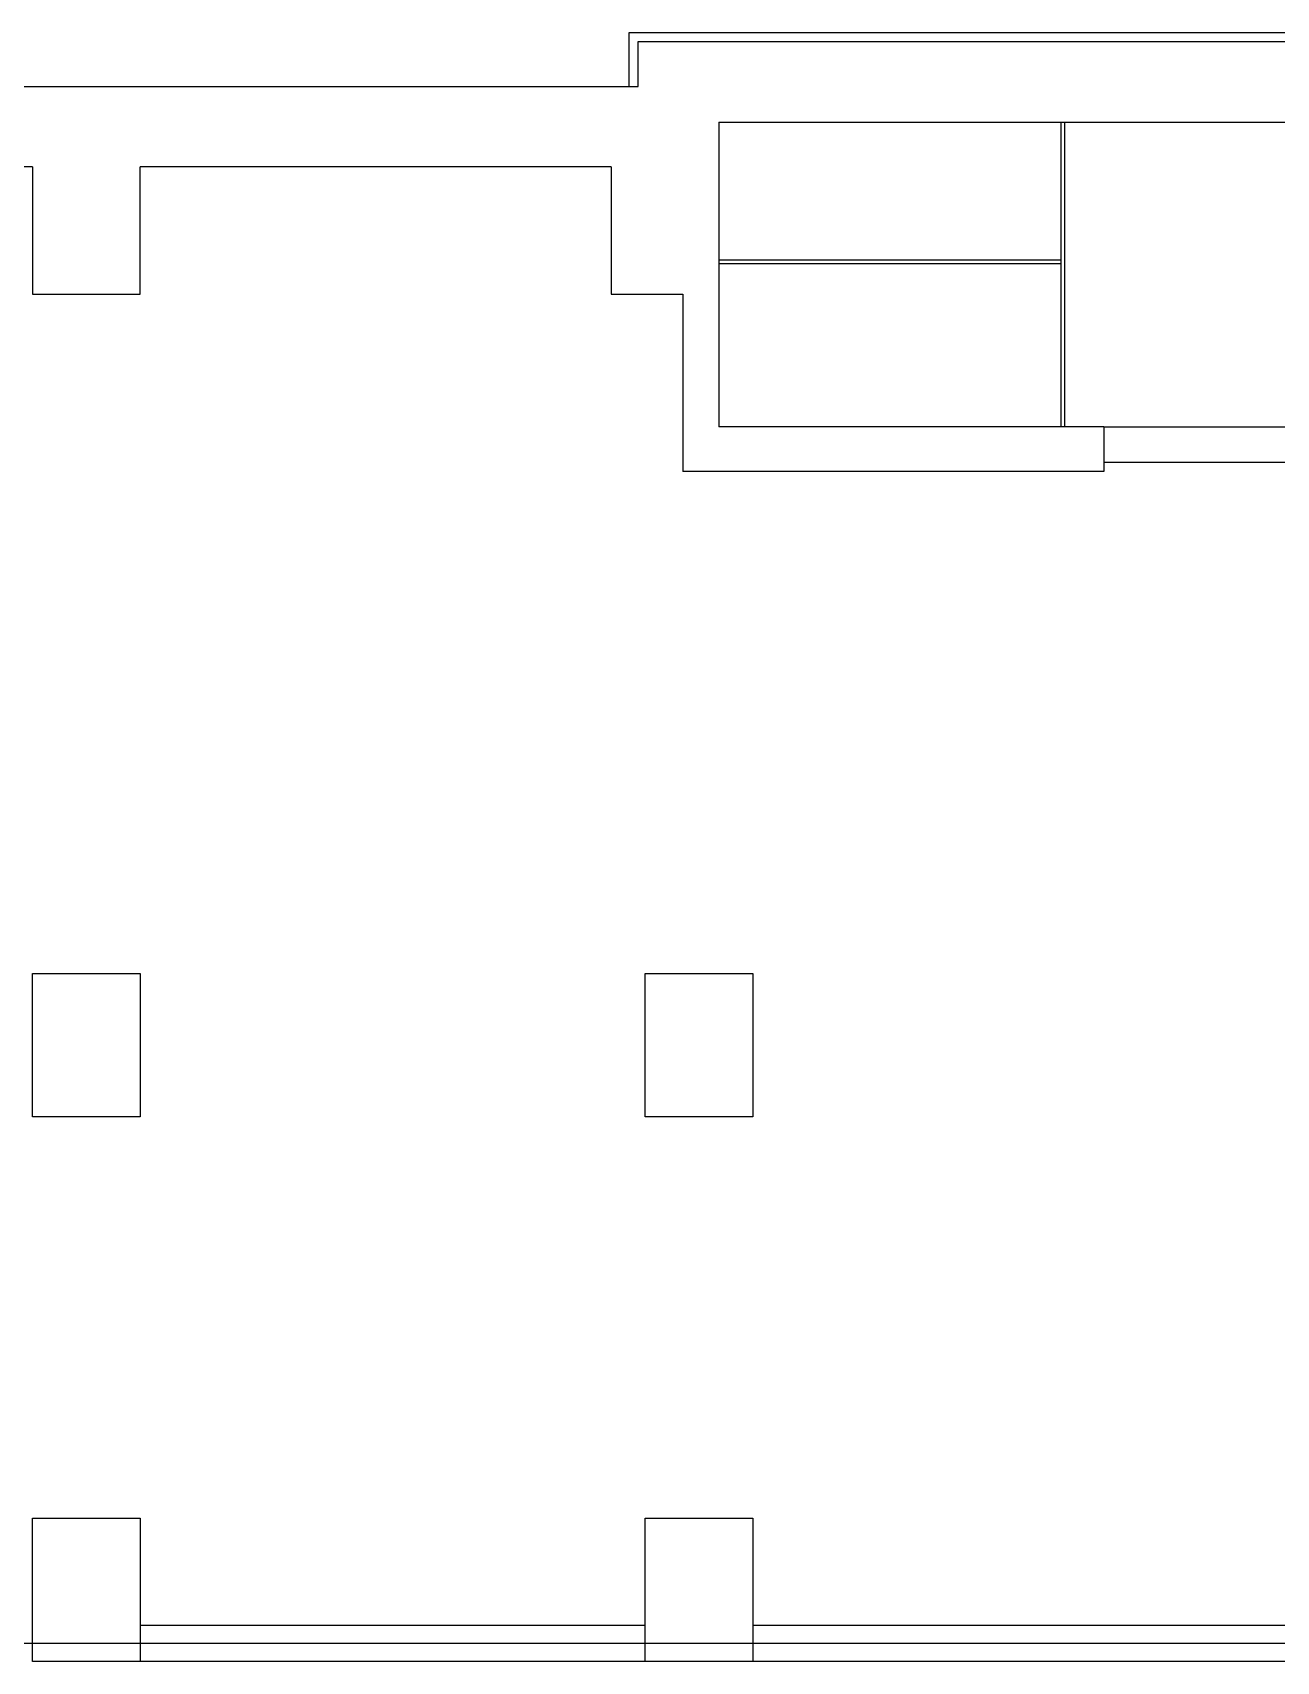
# Model space of a CAD drawing. Header units: millimetres. Extents: x -121354 to 132141, y -64344 to 350.
# Drawn here: x 34585 to 41528, y -16736 to -7646 of the extents above; entities that cross this region are included whole.
import ezdxf

# ---------------------------------------------------------------- set-up
doc = ezdxf.new("R2010")
doc.units = ezdxf.units.MM
for name, color, linetype in [('Block_101ë™_ìƒë¶€ê³¨ì¡°B3_0108', 7, 'CONTINUOUS'), ('Line042', 7, 'CONTINUOUS'), ('Line043', 7, 'CONTINUOUS'), ('Line044', 7, 'CONTINUOUS'), ('Line058', 7, 'CONTINUOUS'), ('Line059', 7, 'CONTINUOUS'), ('Line1063', 7, 'CONTINUOUS'), ('Line132', 7, 'CONTINUOUS'), ('Line231', 7, 'CONTINUOUS'), ('Line296', 7, 'CONTINUOUS'), ('Line297', 7, 'CONTINUOUS'), ('Line301', 7, 'CONTINUOUS'), ('Line320', 7, 'CONTINUOUS'), ('Line321', 7, 'CONTINUOUS'), ('Line327', 7, 'CONTINUOUS'), ('Line331', 7, 'CONTINUOUS'), ('Line338', 7, 'CONTINUOUS'), ('Line340', 7, 'CONTINUOUS'), ('Line347', 7, 'CONTINUOUS'), ('Polyline023', 7, 'CONTINUOUS'), ('Polyline024', 7, 'CONTINUOUS'), ('Polyline025', 7, 'CONTINUOUS'), ('Polyline026', 7, 'CONTINUOUS'), ('Polyline033', 7, 'CONTINUOUS'), ('Polyline038', 7, 'CONTINUOUS'), ('Polyline044', 7, 'CONTINUOUS'), ('Polyline047', 7, 'CONTINUOUS'), ('Polyline049', 7, 'CONTINUOUS'), ('Polyline052', 7, 'CONTINUOUS')]:
    doc.layers.add(name, color=color, linetype=linetype)

msp = doc.modelspace()

# ---------------------------------------------------------------- linework, layer by layer
at = {"layer": 'Block_101ë™_ìƒë¶€ê³¨ì¡°B3_0108'}
for points in [[(37965.1, -7945.6), (37965.1, -7695.6)], [(37965.1, -7695.6), (41845.1, -7695.6)], [(31115.1, -7945.6), (37965.1, -7945.6)], [(38415.1, -8145.6), (42295.1, -8145.6)], [(38415.1, -8145.6), (38415.1, -9845.6)], [(34585.1, -8395.6), (34585.1, -9105.6)], [(35185.1, -9105.6), (35185.1, -8395.6)], [(37815.1, -8395.6), (35185.1, -8395.6)], [(37815.1, -8395.6), (37815.1, -9105.6)], [(34585.1, -9105.6), (35185.1, -9105.6)], [(37815.1, -9105.6), (38215.1, -9105.6)], [(38215.1, -9105.6), (38215.1, -10095.6)], [(40565.1, -9845.6), (38415.1, -9845.6)], [(40565.1, -9845.6), (40565.1, -10095.6)], [(40565.1, -10095.6), (38215.1, -10095.6)], [(34585.1, -12895.6), (35185.1, -12895.6)], [(34585.1, -13695.6), (34585.1, -12895.6)], [(35185.1, -12895.6), (35185.1, -13695.6)], [(38005.1, -12895.6), (38605.1, -12895.6)], [(38005.1, -13695.6), (38005.1, -12895.6)], [(38605.1, -12895.6), (38605.1, -13695.6)], [(35185.1, -13695.6), (34585.1, -13695.6)], [(38605.1, -13695.6), (38005.1, -13695.6)], [(34585.1, -15935.6), (35185.1, -15935.6)], [(34585.1, -16735.6), (34585.1, -15935.6)], [(35185.1, -15935.6), (35185.1, -16735.6)], [(38005.1, -15935.6), (38605.1, -15935.6)], [(38005.1, -16735.6), (38005.1, -15935.6)], [(38605.1, -15935.6), (38605.1, -16735.6)], [(35185.1, -16735.6), (34585.1, -16735.6)], [(38605.1, -16735.6), (38005.1, -16735.6)]]:
    msp.add_open_spline(points, degree=1, dxfattribs=at)
at = {"layer": 'Line042'}
msp.add_line((43490.1, -16735.6), (38530.1, -16735.6), dxfattribs=at)
at = {"layer": 'Line043'}
msp.add_line((43490.1, -16535.6), (38605.1, -16535.6), dxfattribs=at)
at = {"layer": 'Line044'}
msp.add_line((38005.1, -16735.6), (35185.1, -16735.6), dxfattribs=at)
at = {"layer": 'Line058'}
msp.add_line((40565.1, -9845.6), (41685.1, -9845.6), dxfattribs=at)
at = {"layer": 'Line059'}
msp.add_line((41685.1, -10045.6), (40565.1, -10045.6), dxfattribs=at)
at = {"layer": 'Line1063'}
msp.add_line((38005.1, -16535.6), (35185.1, -16535.6), dxfattribs=at)
at = {"layer": 'Line132'}
msp.add_line((45220.1, -16635.6), (31165.1, -16635.6), dxfattribs=at)
at = {"layer": 'Line231'}
msp.add_line((38415.1, -8145.6), (42295.1, -8145.6), dxfattribs=at)
at = {"layer": 'Line296'}
msp.add_line((40565.1, -9845.6), (40565.1, -10095.6), dxfattribs=at)
at = {"layer": 'Line297'}
msp.add_line((38215.1, -9105.6), (38215.1, -10095.6), dxfattribs=at)
at = {"layer": 'Line301'}
msp.add_line((38415.1, -8145.6), (38415.1, -9845.6), dxfattribs=at)
at = {"layer": 'Line320'}
msp.add_line((40565.1, -9845.6), (38415.1, -9845.6), dxfattribs=at)
at = {"layer": 'Line321'}
msp.add_line((40565.1, -10095.6), (38215.1, -10095.6), dxfattribs=at)
at = {"layer": 'Line327'}
msp.add_line((40345.1, -8145.6), (40345.1, -9845.6), dxfattribs=at)
at = {"layer": 'Line331'}
msp.add_line((40325.1, -8915.6), (38415.1, -8915.6), dxfattribs=at)
at = {"layer": 'Line338'}
msp.add_line((40325.1, -8935.6), (38415.1, -8935.6), dxfattribs=at)
at = {"layer": 'Line340'}
msp.add_line((40325.1, -8145.6), (40325.1, -9845.6), dxfattribs=at)
at = {"layer": 'Line347'}
msp.add_line((31115.1, -7945.6), (37965.1, -7945.6), dxfattribs=at)
at = {"layer": 'Polyline023'}
for p, q in [((34585.1, -15935.6), (35185.1, -15935.6)), ((34585.1, -16735.6), (34585.1, -15935.6)), ((35185.1, -15935.6), (35185.1, -16735.6)), ((35185.1, -16735.6), (34585.1, -16735.6))]:
    msp.add_line(p, q, dxfattribs=at)
at = {"layer": 'Polyline024'}
for p, q in [((38005.1, -12895.6), (38605.1, -12895.6)), ((38005.1, -13695.6), (38005.1, -12895.6)), ((38605.1, -12895.6), (38605.1, -13695.6)), ((38605.1, -13695.6), (38005.1, -13695.6))]:
    msp.add_line(p, q, dxfattribs=at)
at = {"layer": 'Polyline025'}
for p, q in [((34585.1, -12895.6), (35185.1, -12895.6)), ((34585.1, -13695.6), (34585.1, -12895.6)), ((35185.1, -12895.6), (35185.1, -13695.6)), ((35185.1, -13695.6), (34585.1, -13695.6))]:
    msp.add_line(p, q, dxfattribs=at)
at = {"layer": 'Polyline026'}
for p, q in [((38005.1, -15935.6), (38605.1, -15935.6)), ((38005.1, -16735.6), (38005.1, -15935.6)), ((38605.1, -15935.6), (38605.1, -16735.6)), ((38605.1, -16735.6), (38005.1, -16735.6))]:
    msp.add_line(p, q, dxfattribs=at)
at = {"layer": 'Polyline033'}
for p, q in [((34585.1, -8395.6), (34585.1, -9105.6)), ((35185.1, -9105.6), (35185.1, -8395.6)), ((34585.1, -9105.6), (35185.1, -9105.6))]:
    msp.add_line(p, q, dxfattribs=at)
at = {"layer": 'Polyline038'}
for p, q in [((37815.1, -8395.6), (37815.1, -9105.6)), ((37815.1, -9105.6), (38215.1, -9105.6))]:
    msp.add_line(p, q, dxfattribs=at)
at = {"layer": 'Polyline044'}
msp.add_line((37815.1, -8395.6), (35185.1, -8395.6), dxfattribs=at)
at = {"layer": 'Polyline047'}
msp.add_line((34585.1, -8395.6), (31515.1, -8395.6), dxfattribs=at)
at = {"layer": 'Polyline049'}
for p, q in [((37965.1, -7945.6), (37965.1, -7695.6)), ((37965.1, -7695.6), (41845.1, -7695.6))]:
    msp.add_line(p, q, dxfattribs=at)
at = {"layer": 'Polyline052'}
for p, q in [((37915.1, -7945.6), (37915.1, -7645.6)), ((37915.1, -7645.6), (41795.1, -7645.6))]:
    msp.add_line(p, q, dxfattribs=at)

doc.saveas('drawing.dxf')
